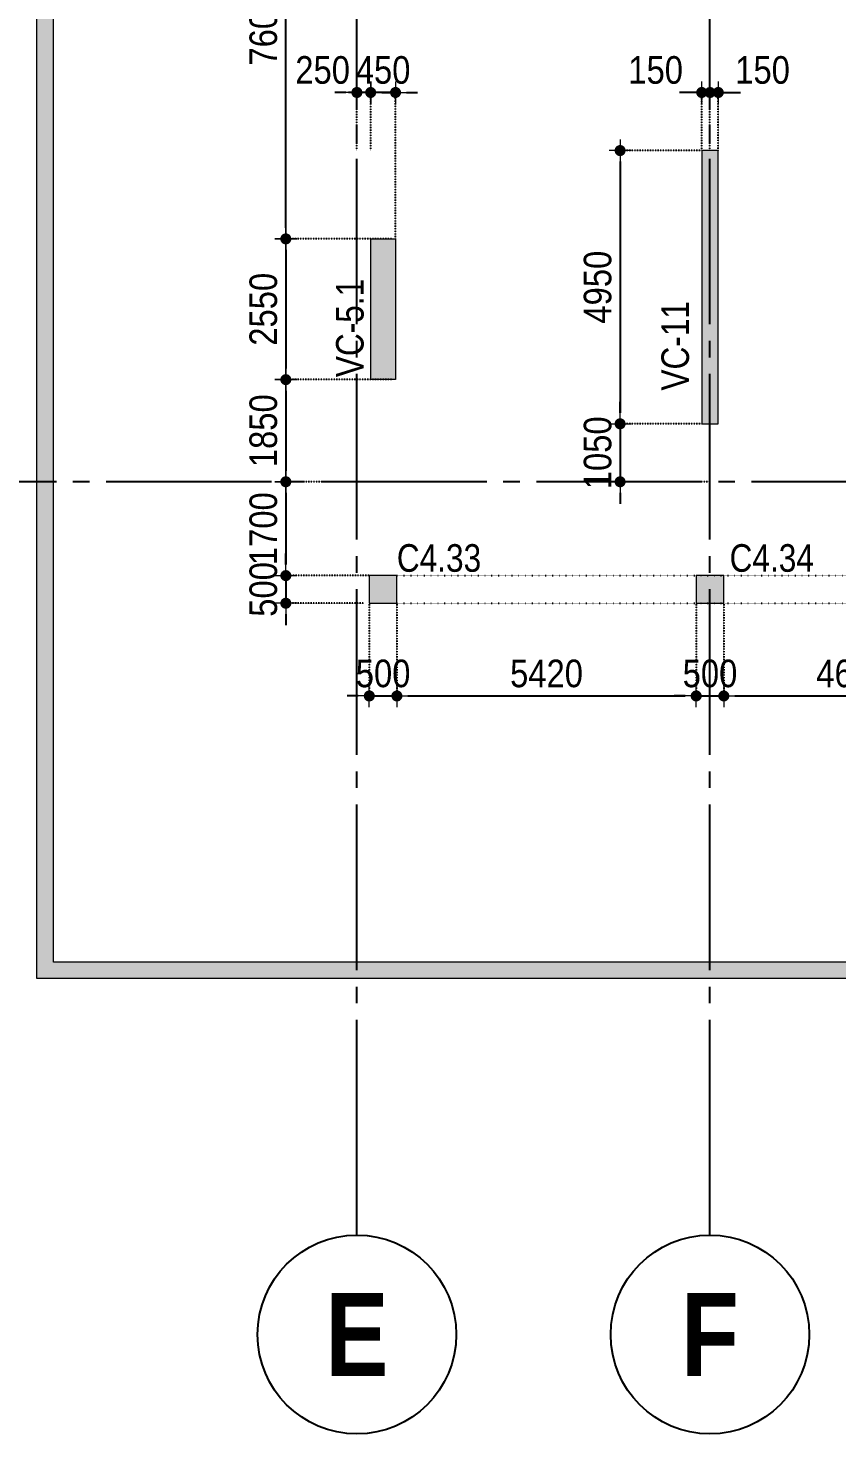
# Model space of a CAD drawing. Header units: millimetres. Extents: x -3973692 to -2843767, y 592734 to 838475.
# Drawn here: x -3916304 to -3901645, y 592734 to 618199 of the extents above; entities that cross this region are included whole.
import ezdxf
from ezdxf.enums import TextEntityAlignment as Align

# ---------------------------------------------------------------- set-up
doc = ezdxf.new("R2010")
doc.units = ezdxf.units.MM
doc.header["$MEASUREMENT"] = 0
doc.header["$PDMODE"] = 3
doc.header["$PDSIZE"] = -20
for name, pattern in [('CHG_XX_Cot_Ham 2$0$MB_Luoi truc$0$HTT Hidden 21', [3, 2, -1]), ('CHG_XX_Luoi truc$0$MB_Luoi truc$0$Center101', [13, 10, -1, 1, -1]), ('DIVIDE2', [15.875, 6.35, -3.175, 0, -3.175, 0, -3.175]), ('DOT2', [0.125, 0, -0.125]), ('HIDDEN5', [2.8375, 1.25, -1.5875])]:
    doc.linetypes.add(name, pattern=pattern)
doc.layers.get('0').update_dxf_attribs({"lineweight": 9})
doc.layers.get('Defpoints').update_dxf_attribs({"color": 10, "lineweight": 0})
for name, color, linetype, lineweight in [("'S_General_Dim_1", 1, 'Continuous', 18), ("'S_General_Divide_3 Intermediate", 3, 'DIVIDE2', 40), ('CHG_XX_Cot_Ham 2$0$NS-Pier-H2', 150, 'Continuous', 13), ('CHG_XX_Cot_Ham 2$0$NS-Pier-H2 @ 1', 150, 'Continuous', 13), ('CHG_XX_Cot_Ham 2$0$NS-Pier-H2 @ 150 VP1', 150, 'Continuous', 13), ('CHG_XX_Cot_Ham 2$0$NS-Pier-H2 @ 150 VP2', 150, 'Continuous', 13), ('CHG_XX_Cot_Ham 2$0$NS-Pier-H2 @ 150 VP3', 150, 'Continuous', 13), ('CHG_XX_Cot_Ham 2$0$NS-Pier-H2 @ 150 VP4', 150, 'Continuous', 13), ('CHG_XX_Cot_Ham 2$0$NS-Pier-H2 @ 150 VP5', 150, 'Continuous', 13), ('CHG_XX_Cot_Ham 2$0$NS-Pier-H2 @ 150 VP6', 150, 'Continuous', 13), ('CHG_XX_Cot_Ham 2$0$NS-Pier-H2 @ 150 VP7', 150, 'Continuous', 13), ('CHG_XX_Cot_Ham 2$0$NS-Pier-H2 @ 150 VP8', 150, 'Continuous', 13), ('CHG_XX_Cot_Ham 2$0$NS-Pier-H2 @ 150 VP9', 150, 'Continuous', 13), ('CHG_XX_Cot_Ham 2$0$NS-Pier-H2 @ 150 VPModel', 150, 'Continuous', 13), ('TEXT', 7, 'Continuous', 15)]:
    doc.layers.add(name, color=color, linetype=linetype, lineweight=lineweight)
for name, color, linetype, lineweight, plot in [('CHG_XX_Cot_Ham 2$0$NS-Column-H2', 90, 'Continuous', 13, False), ('CHG_XX_Cot_Ham 2$0$NS-Column-H2 @ 1', 90, 'Continuous', 13, False), ('CHG_XX_Cot_Ham 2$0$NS-Column-H2 @ 150 VP1', 90, 'Continuous', 13, False), ('CHG_XX_Cot_Ham 2$0$NS-Column-H2 @ 150 VP2', 90, 'Continuous', 13, False), ('CHG_XX_Cot_Ham 2$0$NS-Column-H2 @ 150 VP3', 90, 'Continuous', 13, False), ('CHG_XX_Cot_Ham 2$0$NS-Column-H2 @ 150 VP4', 90, 'Continuous', 13, False), ('CHG_XX_Cot_Ham 2$0$NS-Column-H2 @ 150 VP5', 90, 'Continuous', 13, False), ('CHG_XX_Cot_Ham 2$0$NS-Column-H2 @ 150 VP6', 90, 'Continuous', 13, False), ('CHG_XX_Cot_Ham 2$0$NS-Column-H2 @ 150 VP7', 90, 'Continuous', 13, False), ('CHG_XX_Cot_Ham 2$0$NS-Column-H2 @ 150 VP8', 90, 'Continuous', 13, False), ('CHG_XX_Cot_Ham 2$0$NS-Column-H2 @ 150 VP9', 90, 'Continuous', 13, False), ('CHG_XX_Cot_Ham 2$0$NS-Column-H2 @ 150 VPModel', 90, 'Continuous', 13, False)]:
    doc.layers.add(name, color=color, linetype=linetype, lineweight=lineweight, plot=plot)
for name, color, linetype in [('CHG_XX_Luoi truc$0$Grid', 34, 'Continuous'), ('CHG_XX_Luoi truc$0$Grid Line', 251, 'CHG_XX_Luoi truc$0$MB_Luoi truc$0$Center101'), ('dim', 1, 'Continuous')]:
    doc.layers.add(name, color=color, linetype=linetype)
doc.styles.add('arial', font='arial.ttf', dxfattribs={"width": 0.85})
doc.styles.add('CHG_XX_Luoi truc$0$MB_Luoi truc$0$Grid A-F$0$VNI-HelveCB', font='')
doc.styles.add('TTP-HelCon', font='')
doc.styles.get('CHG_XX_Luoi truc$0$MB_Luoi truc$0$Grid A-F$0$VNI-HelveCB').set_extended_font_data('VNI-Helve-Condense', bold=True)
doc.styles.get('TTP-HelCon').set_extended_font_data('VNI-Helve-Condense')
doc.dimstyles.new('200', dxfattribs={"dimscale": 200, "dimtxt": 2.5, "dimasz": 1, "dimexe": 0, "dimexo": 0, "dimgap": 0.75, "dimtad": 1, "dimdec": 0, "dimrnd": 10, "dimzin": 9, "dimdsep": 46, "dimtxsty": 'arial', "dimblk1": 'DIMDOT', "dimblk2": 'DIMDOT', "dimsah": 1, "dimcen": 2, "dimdle": 3, "dimclre": 8, "dimclrt": 2, "dimadec": 0, "dimazin": 0, "dimtfac": 1, "dimtdec": 0, "dimtix": 1, "dimtmove": 2, "dimatfit": 3, "dimldrblk": 'DIMPIJL', "dimfxl": 1, "dimtvp": 1.8, "dimtolj": 1, "dimtzin": 0, "dimarcsym": 0})

# ---------------------------------------------------------------- blocks, each defined once
blk = doc.blocks.new('*U3253')
at = {"layer": 'CHG_XX_Cot_Ham 2$0$NS-Pier-H2 @ 1'}
h = blk.add_hatch(color=256, dxfattribs=at)
h.dxf.hatch_style = 1
h.paths.add_polyline_path([(450, 0), (0, 0), (0, -2550), (450, -2550)])
at = {"layer": 'CHG_XX_Cot_Ham 2$0$NS-Pier-H2 @ 150 VP1'}
h = blk.add_hatch(color=256, dxfattribs=at)
h.dxf.hatch_style = 1
h.paths.add_polyline_path([(450, 0), (0, 0), (0, -2550), (450, -2550)])
at = {"layer": 'CHG_XX_Cot_Ham 2$0$NS-Pier-H2 @ 150 VP2'}
h = blk.add_hatch(color=256, dxfattribs=at)
h.dxf.hatch_style = 1
h.paths.add_polyline_path([(450, 0), (0, 0), (0, -2550), (450, -2550)])
at = {"layer": 'CHG_XX_Cot_Ham 2$0$NS-Pier-H2 @ 150 VP3'}
h = blk.add_hatch(color=256, dxfattribs=at)
h.dxf.hatch_style = 1
h.paths.add_polyline_path([(450, 0), (0, 0), (0, -2550), (450, -2550)])
at = {"layer": 'CHG_XX_Cot_Ham 2$0$NS-Pier-H2 @ 150 VP4'}
h = blk.add_hatch(color=256, dxfattribs=at)
h.dxf.hatch_style = 1
h.paths.add_polyline_path([(450, 0), (0, 0), (0, -2550), (450, -2550)])
at = {"layer": 'CHG_XX_Cot_Ham 2$0$NS-Pier-H2 @ 150 VP5'}
h = blk.add_hatch(color=256, dxfattribs=at)
h.dxf.hatch_style = 1
h.paths.add_polyline_path([(450, 0), (0, 0), (0, -2550), (450, -2550)])
at = {"layer": 'CHG_XX_Cot_Ham 2$0$NS-Pier-H2 @ 150 VP6'}
h = blk.add_hatch(color=256, dxfattribs=at)
h.dxf.hatch_style = 1
h.paths.add_polyline_path([(450, 0), (0, 0), (0, -2550), (450, -2550)])
at = {"layer": 'CHG_XX_Cot_Ham 2$0$NS-Pier-H2 @ 150 VP7'}
h = blk.add_hatch(color=256, dxfattribs=at)
h.dxf.hatch_style = 1
h.paths.add_polyline_path([(450, 0), (0, 0), (0, -2550), (450, -2550)])
at = {"layer": 'CHG_XX_Cot_Ham 2$0$NS-Pier-H2 @ 150 VP8'}
h = blk.add_hatch(color=256, dxfattribs=at)
h.dxf.hatch_style = 1
h.paths.add_polyline_path([(450, 0), (0, 0), (0, -2550), (450, -2550)])
at = {"layer": 'CHG_XX_Cot_Ham 2$0$NS-Pier-H2 @ 150 VP9'}
h = blk.add_hatch(color=256, dxfattribs=at)
h.dxf.hatch_style = 1
h.paths.add_polyline_path([(450, 0), (0, 0), (0, -2550), (450, -2550)])
at = {"layer": 'CHG_XX_Cot_Ham 2$0$NS-Pier-H2 @ 150 VPModel'}
h = blk.add_hatch(color=256, dxfattribs=at)
h.dxf.hatch_style = 1
h.paths.add_polyline_path([(450, 0), (0, 0), (0, -2550), (450, -2550)])
blk = doc.blocks.new('CHG_XX_Cot_Ham 2$0$Block A_C450x2250')
at = {"layer": 'CHG_XX_Cot_Ham 2$0$NS-Pier-H2'}
blk.add_lwpolyline([(450, -2550), (0, -2550), (0, 0), (450, 0)], close=True, dxfattribs=at)
blk.add_blockref('*U3253', (0, 0), dxfattribs=at)
blk = doc.blocks.new('CHG_XX_Cot_Ham 2$0$Block A_C4950x300')
at = {"layer": 'CHG_XX_Cot_Ham 2$0$NS-Pier-H2'}
h = blk.add_hatch(color=256, dxfattribs=at)
h.dxf.hatch_style = 1
h.paths.add_polyline_path([(4950, -300), (4950, 0), (0, 0), (0, -300)])
blk.add_lwpolyline([(4950, -300), (4950, 0), (0, 0), (0, -300)], close=True, dxfattribs=at)
blk = doc.blocks.new('*U3255')
at = {"layer": 'CHG_XX_Cot_Ham 2$0$NS-Column-H2 @ 1'}
h = blk.add_hatch(color=256, dxfattribs=at)
h.dxf.hatch_style = 1
h.paths.add_polyline_path([(-250, -250), (-250, 250), (250, 250), (250, -250)])
at = {"layer": 'CHG_XX_Cot_Ham 2$0$NS-Column-H2 @ 150 VP1'}
h = blk.add_hatch(color=256, dxfattribs=at)
h.dxf.hatch_style = 1
h.paths.add_polyline_path([(-250, -250), (-250, 250), (250, 250), (250, -250)])
at = {"layer": 'CHG_XX_Cot_Ham 2$0$NS-Column-H2 @ 150 VP2'}
h = blk.add_hatch(color=256, dxfattribs=at)
h.dxf.hatch_style = 1
h.paths.add_polyline_path([(-250, -250), (-250, 250), (250, 250), (250, -250)])
at = {"layer": 'CHG_XX_Cot_Ham 2$0$NS-Column-H2 @ 150 VP3'}
h = blk.add_hatch(color=256, dxfattribs=at)
h.dxf.hatch_style = 1
h.paths.add_polyline_path([(-250, -250), (-250, 250), (250, 250), (250, -250)])
at = {"layer": 'CHG_XX_Cot_Ham 2$0$NS-Column-H2 @ 150 VP4'}
h = blk.add_hatch(color=256, dxfattribs=at)
h.dxf.hatch_style = 1
h.paths.add_polyline_path([(-250, -250), (-250, 250), (250, 250), (250, -250)])
at = {"layer": 'CHG_XX_Cot_Ham 2$0$NS-Column-H2 @ 150 VP5'}
h = blk.add_hatch(color=256, dxfattribs=at)
h.dxf.hatch_style = 1
h.paths.add_polyline_path([(-250, -250), (-250, 250), (250, 250), (250, -250)])
at = {"layer": 'CHG_XX_Cot_Ham 2$0$NS-Column-H2 @ 150 VP6'}
h = blk.add_hatch(color=256, dxfattribs=at)
h.dxf.hatch_style = 1
h.paths.add_polyline_path([(-250, -250), (-250, 250), (250, 250), (250, -250)])
at = {"layer": 'CHG_XX_Cot_Ham 2$0$NS-Column-H2 @ 150 VP7'}
h = blk.add_hatch(color=256, dxfattribs=at)
h.dxf.hatch_style = 1
h.paths.add_polyline_path([(-250, -250), (-250, 250), (250, 250), (250, -250)])
at = {"layer": 'CHG_XX_Cot_Ham 2$0$NS-Column-H2 @ 150 VP8'}
h = blk.add_hatch(color=256, dxfattribs=at)
h.dxf.hatch_style = 1
h.paths.add_polyline_path([(-250, -250), (-250, 250), (250, 250), (250, -250)])
at = {"layer": 'CHG_XX_Cot_Ham 2$0$NS-Column-H2 @ 150 VP9'}
h = blk.add_hatch(color=256, dxfattribs=at)
h.dxf.hatch_style = 1
h.paths.add_polyline_path([(-250, -250), (-250, 250), (250, 250), (250, -250)])
at = {"layer": 'CHG_XX_Cot_Ham 2$0$NS-Column-H2 @ 150 VPModel'}
h = blk.add_hatch(color=256, dxfattribs=at)
h.dxf.hatch_style = 1
h.paths.add_polyline_path([(-250, -250), (-250, 250), (250, 250), (250, -250)])
blk = doc.blocks.new('CHG_XX_Cot_Ham 2$0$500x500')
at = {"layer": 'CHG_XX_Cot_Ham 2$0$NS-Column-H2'}
blk.add_lwpolyline([(250, -250), (250, 250), (-250, 250), (-250, -250)], close=True, dxfattribs=at)
blk.add_blockref('*U3255', (0, 0), dxfattribs=at)
blk = doc.blocks.new('*U2841')
at = {"layer": 'CHG_XX_Luoi truc$0$Grid', "lineweight": -2}
blk.add_line((0, -3), (0, 0), dxfattribs=at)
blk.add_circle((0, -9), 6, dxfattribs=at)
at = {"layer": 'CHG_XX_Luoi truc$0$Grid Line'}
blk.add_line((0, 0), (0, 608), dxfattribs=at)
at = {"layer": 'CHG_XX_Luoi truc$0$Grid', "lineweight": -2, "style": 'CHG_XX_Luoi truc$0$MB_Luoi truc$0$Grid A-F$0$VNI-HelveCB'}
for tag, p in [('GRIDSUB', (0, 617)), ('GRID', (0, -9))]:
    blk.add_attdef(tag, text='', height=5, dxfattribs=at).set_placement(p, align=Align.MIDDLE)
blk = doc.blocks.new('*U2843')
at = {"layer": 'CHG_XX_Luoi truc$0$Grid Line'}
blk.add_line((0, 0), (0, 438), dxfattribs=at)
at = {"layer": 'CHG_XX_Luoi truc$0$Grid', "lineweight": -2, "style": 'CHG_XX_Luoi truc$0$MB_Luoi truc$0$Grid A-F$0$VNI-HelveCB'}
for tag, p in [('GRIDSUB', (0, 447)), ('GRID', (0, -9))]:
    blk.add_attdef(tag, text='', height=5, dxfattribs=at).set_placement(p, align=Align.MIDDLE)
blk = doc.blocks.new('CHG_XX_Luoi truc')
at = {"layer": 'CHG_XX_Luoi truc$0$Grid'}
ref = blk.add_blockref('*U2841', (38150, -12747), dxfattribs=dict(at, xscale=300, yscale=300, zscale=300))
ref.add_attrib('GRID', 'E', dxfattribs={"lineweight": -2, "height": 1500, "style": 'CHG_XX_Luoi truc$0$MB_Luoi truc$0$Grid A-F$0$VNI-HelveCB'}).set_placement((38150, -15447), align=Align.MIDDLE)
ref = blk.add_blockref('*U2841', (44550, -12747), dxfattribs=dict(at, xscale=300, yscale=300, zscale=300))
ref.add_attrib('GRID', 'F', dxfattribs={"lineweight": -2, "height": 1500, "style": 'CHG_XX_Luoi truc$0$MB_Luoi truc$0$Grid A-F$0$VNI-HelveCB'}).set_placement((44550, -15447), align=Align.MIDDLE)
at = {"layer": 'CHG_XX_Luoi truc$0$Grid', "xscale": 300.0000000000013, "yscale": 300.0000000000013, "zscale": 300.0000000000013, "rotation": 90}
blk.add_blockref('*U2843', (110703, 0), dxfattribs=at)
blk = doc.blocks.new('CHG_XX_Cot_Ham 2')
at = {"layer": 'CHG_XX_Cot_Ham 2$0$NS-Pier-H2'}
h = blk.add_hatch(color=256, dxfattribs=at)
h.dxf.hatch_style = 1
h.paths.add_polyline_path([(99639.2, 163400), (-10900, 163400), (-10900, 85450), (-300, 85450), (-300, 84050), (32350, 84050), (32350, -9000), (103575.5, -9000), (106050, -6022), (106050, 158254.3)])
h.paths.add_polyline_path([(99533.7, 163100), (105750, 158110.4), (105750, 90450), (105650, 90450), (105750, 90450), (105750, 13850), (105750, 13722.3), (105750, -5913.6), (103434.7, -8700), (93599.8, -8700), (93299.8, -8700), (32650, -8700), (32650, 84350), (0, 84350), (0, 85750), (-10600, 85750), (-10600, 163100), (93600, 163100)], flags=16)
for p, q in [((32650, -8700), (32650, 84350)), ((32350, -9000), (32350, 84050)), ((93599.8, -8700), (32650, -8700)), ((103575.5, -9000), (32350, -9000))]:
    blk.add_line(p, q, dxfattribs=at)
at = {"layer": 'CHG_XX_Cot_Ham 2$0$NS-Pier-H2', "linetype": 'CHG_XX_Cot_Ham 2$0$MB_Luoi truc$0$HTT Hidden 21'}
blk.add_lwpolyline([(99639.2, 163400), (106050, 158254.3), (106050, -6022), (103575.5, -9000), (32350, -9000), (32350, 84050), (-300, 84050), (-300, 85450), (-10900, 85450), (-10900, 163400)], close=True, dxfattribs=at)
at = {"layer": 'CHG_XX_Cot_Ham 2$0$NS-Column-H2'}
for p in [(38625, -1950), (44550, -1950)]:
    blk.add_blockref('CHG_XX_Cot_Ham 2$0$500x500', p, dxfattribs=at)
at = {"layer": 'CHG_XX_Cot_Ham 2$0$NS-Pier-H2'}
for name, p in [('CHG_XX_Luoi truc', (0, 0)), ('CHG_XX_Cot_Ham 2$0$Block A_C450x2250', (38400, 4400))]:
    blk.add_blockref(name, p, dxfattribs=at)
at = {"layer": 'CHG_XX_Cot_Ham 2$0$NS-Pier-H2', "rotation": 90}
blk.add_blockref('CHG_XX_Cot_Ham 2$0$Block A_C4950x300', (44400, 1050), dxfattribs=at)
blk = doc.blocks.new('c')
at = {"layer": 'TEXT', "color": 3, "style": 'TTP-HelCon'}
for s, p in [('VC-5.1', (-61278, 1895)), ('VC-11', (-55381, 1652))]:
    blk.add_text(s, height=500, rotation=90, dxfattribs=at).set_placement(p)
blk = doc.blocks.new('DIMDOT')
for p, q in [((1, 0), (-1, 0)), ((0, -1), (0, 1))]:
    blk.add_line(p, q)
at = {"const_width": 0.5}
blk.add_lwpolyline([(-0.25, 0, 1), (0.25, 0, 1)], format="xyb", close=True, dxfattribs=at)
blk = doc.blocks.new('*D2203')
at = {"layer": "'S_General_Dim_1", "color": 8, "linetype": 'HIDDEN5', "lineweight": -2, "transparency": 16777216}
for p, q in [((-3909695, 614381), (-3911633, 614381)), ((-3909695, 611831), (-3911633, 611831))]:
    blk.add_line(p, q, dxfattribs=at)
at = {"layer": "'S_General_Dim_1", "color": 0, "lineweight": -2, "transparency": 16777216}
blk.add_line((-3911633, 614181), (-3911633, 612031), dxfattribs=at)
at = {"layer": 'Defpoints', "color": 0, "transparency": 16777216}
for p in [(-3909695, 614381), (-3911633, 611831), (-3909695, 611831)]:
    blk.add_point(p, dxfattribs=at)
at = {"layer": "'S_General_Dim_1", "color": 0, "lineweight": -2, "transparency": 16777216, "xscale": 200, "yscale": 200, "zscale": 200}
for p, rotation in [((-3911633, 614381), 90), ((-3911633, 611831), 270)]:
    blk.add_blockref('DIMDOT', p, dxfattribs=dict(at, rotation=rotation))
at = {"layer": "'S_General_Dim_1", "color": 2, "transparency": 16777216, "insert": (-3912039, 613106), "char_height": 500, "attachment_point": 5, "rotation": 90, "style": 'arial'}
blk.add_mtext('\\A1;2550', dxfattribs=at)
blk = doc.blocks.new('DIMPIJL')
at = {"linetype": 'ByBlock'}
blk.add_solid([(-2.5, 0.42), (-2.5, -0.42), (0, 0)], dxfattribs=at)
blk = doc.blocks.new('*D2204')
at = {"layer": "'S_General_Dim_1", "color": 8, "linetype": 'HIDDEN5', "lineweight": -2, "transparency": 16777216}
for p, q in [((-3909695, 611831), (-3911633, 611831)), ((-3909757, 609981), (-3911633, 609981))]:
    blk.add_line(p, q, dxfattribs=at)
at = {"layer": "'S_General_Dim_1", "color": 0, "lineweight": -2, "transparency": 16777216}
blk.add_line((-3911633, 611631), (-3911633, 610181), dxfattribs=at)
at = {"layer": 'Defpoints', "color": 0, "transparency": 16777216}
for p in [(-3909695, 611831), (-3911633, 609981), (-3909757, 609981)]:
    blk.add_point(p, dxfattribs=at)
at = {"layer": "'S_General_Dim_1", "color": 0, "lineweight": -2, "transparency": 16777216, "xscale": 200, "yscale": 200, "zscale": 200}
for p, rotation in [((-3911633, 611831), 90), ((-3911633, 609981), 270)]:
    blk.add_blockref('DIMDOT', p, dxfattribs=dict(at, rotation=rotation))
at = {"layer": "'S_General_Dim_1", "color": 2, "transparency": 16777216, "insert": (-3912039, 610906), "char_height": 500, "attachment_point": 5, "rotation": 90, "style": 'arial'}
blk.add_mtext('\\A1;1850', dxfattribs=at)
blk = doc.blocks.new('*D2205')
at = {"layer": "'S_General_Dim_1", "color": 8, "linetype": 'HIDDEN5', "lineweight": -2, "transparency": 16777216}
for p, q in [((-3904095, 615981), (-3905574, 615981)), ((-3904095, 611031), (-3905574, 611031))]:
    blk.add_line(p, q, dxfattribs=at)
at = {"layer": "'S_General_Dim_1", "color": 0, "lineweight": -2, "transparency": 16777216}
blk.add_line((-3905574, 615781), (-3905574, 611231), dxfattribs=at)
at = {"layer": 'Defpoints', "color": 0, "transparency": 16777216}
for p in [(-3904095, 615981), (-3905574, 611031), (-3904095, 611031)]:
    blk.add_point(p, dxfattribs=at)
at = {"layer": "'S_General_Dim_1", "color": 0, "lineweight": -2, "transparency": 16777216, "xscale": 200, "yscale": 200, "zscale": 200}
for p, rotation in [((-3905574, 615981), 90), ((-3905574, 611031), 270)]:
    blk.add_blockref('DIMDOT', p, dxfattribs=dict(at, rotation=rotation))
at = {"layer": "'S_General_Dim_1", "color": 2, "transparency": 16777216, "insert": (-3905980, 613506), "char_height": 500, "attachment_point": 5, "rotation": 90, "style": 'arial'}
blk.add_mtext('\\A1;4950', dxfattribs=at)
blk = doc.blocks.new('*D2206')
at = {"layer": "'S_General_Dim_1", "color": 0, "lineweight": -2, "transparency": 16777216}
for p, q in [((-3905574, 611231), (-3905574, 611431)), ((-3905574, 611031), (-3905574, 609981)), ((-3905574, 609781), (-3905574, 609581))]:
    blk.add_line(p, q, dxfattribs=at)
at = {"layer": "'S_General_Dim_1", "color": 8, "linetype": 'HIDDEN5', "lineweight": -2, "transparency": 16777216}
for p, q in [((-3904095, 611031), (-3905574, 611031)), ((-3903945, 609981), (-3905574, 609981))]:
    blk.add_line(p, q, dxfattribs=at)
at = {"layer": 'Defpoints', "color": 0, "transparency": 16777216}
for p in [(-3904095, 611031), (-3905574, 609981), (-3903945, 609981)]:
    blk.add_point(p, dxfattribs=at)
at = {"layer": "'S_General_Dim_1", "color": 0, "lineweight": -2, "transparency": 16777216, "xscale": 200, "yscale": 200, "zscale": 200}
for p, rotation in [((-3905574, 611031), 270), ((-3905574, 609981), 90)]:
    blk.add_blockref('DIMDOT', p, dxfattribs=dict(at, rotation=rotation))
at = {"layer": "'S_General_Dim_1", "color": 2, "transparency": 16777216, "insert": (-3905980, 610506), "char_height": 500, "attachment_point": 5, "rotation": 90, "style": 'arial'}
blk.add_mtext('\\A1;1050', dxfattribs=at)
blk = doc.blocks.new('*D2207')
at = {"layer": "'S_General_Dim_1", "color": 8, "linetype": 'HIDDEN5', "lineweight": -2, "transparency": 16777216}
for p, q in [((-3910095, 621981), (-3911633, 621981)), ((-3909695, 614381), (-3911633, 614381))]:
    blk.add_line(p, q, dxfattribs=at)
at = {"layer": "'S_General_Dim_1", "color": 0, "lineweight": -2, "transparency": 16777216}
blk.add_line((-3911633, 614581), (-3911633, 621781), dxfattribs=at)
at = {"layer": 'Defpoints', "color": 0, "transparency": 16777216}
for p in [(-3911633, 621981), (-3910095, 621981), (-3909695, 614381)]:
    blk.add_point(p, dxfattribs=at)
at = {"layer": "'S_General_Dim_1", "color": 0, "lineweight": -2, "transparency": 16777216, "xscale": 200, "yscale": 200, "zscale": 200}
for p, rotation in [((-3911633, 621981), 90), ((-3911633, 614381), 270)]:
    blk.add_blockref('DIMDOT', p, dxfattribs=dict(at, rotation=rotation))
at = {"layer": "'S_General_Dim_1", "color": 2, "transparency": 16777216, "insert": (-3912039, 618181), "char_height": 500, "attachment_point": 5, "rotation": 90, "style": 'arial'}
blk.add_mtext('\\A1;7600', dxfattribs=at)
blk = doc.blocks.new('*D2218')
at = {"layer": "'S_General_Dim_1", "color": 0, "lineweight": -2, "transparency": 16777216}
for p, q in [((-3904295, 617033), (-3904495, 617033)), ((-3904095, 617033), (-3903945, 617033)), ((-3903745, 617033), (-3903545, 617033))]:
    blk.add_line(p, q, dxfattribs=at)
at = {"layer": "'S_General_Dim_1", "color": 8, "linetype": 'HIDDEN5', "lineweight": -2, "transparency": 16777216}
for p, q in [((-3904095, 615981), (-3904095, 617033)), ((-3903945, 615981), (-3903945, 617033))]:
    blk.add_line(p, q, dxfattribs=at)
at = {"layer": 'Defpoints', "color": 0, "transparency": 16777216}
for p in [(-3903945, 617033), (-3904095, 615981), (-3903945, 615981)]:
    blk.add_point(p, dxfattribs=at)
at = {"layer": "'S_General_Dim_1", "color": 0, "lineweight": -2, "transparency": 16777216, "xscale": 200, "yscale": 200, "zscale": 200}
blk.add_blockref('DIMDOT', (-3904095, 617033), dxfattribs=at)
at = {"layer": "'S_General_Dim_1", "color": 0, "lineweight": -2, "transparency": 16777216, "xscale": 200, "yscale": 200, "zscale": 200, "rotation": 180}
blk.add_blockref('DIMDOT', (-3903945, 617033), dxfattribs=at)
at = {"layer": "'S_General_Dim_1", "color": 2, "transparency": 16777216, "insert": (-3904930, 617438), "char_height": 500, "attachment_point": 5, "style": 'arial'}
blk.add_mtext('\\A1;150', dxfattribs=at)
blk = doc.blocks.new('*D2219')
at = {"layer": "'S_General_Dim_1", "color": 0, "lineweight": -2, "transparency": 16777216}
for p, q in [((-3904145, 617033), (-3904345, 617033)), ((-3903945, 617033), (-3903795, 617033)), ((-3903595, 617033), (-3903395, 617033))]:
    blk.add_line(p, q, dxfattribs=at)
at = {"layer": "'S_General_Dim_1", "color": 8, "linetype": 'HIDDEN5', "lineweight": -2, "transparency": 16777216}
for p, q in [((-3903945, 615981), (-3903945, 617033)), ((-3903795, 615984), (-3903795, 617033))]:
    blk.add_line(p, q, dxfattribs=at)
at = {"layer": 'Defpoints', "color": 0, "transparency": 16777216}
for p in [(-3903795, 617033), (-3903945, 615981), (-3903795, 615984)]:
    blk.add_point(p, dxfattribs=at)
at = {"layer": "'S_General_Dim_1", "color": 0, "lineweight": -2, "transparency": 16777216, "xscale": 200, "yscale": 200, "zscale": 200}
blk.add_blockref('DIMDOT', (-3903945, 617033), dxfattribs=at)
at = {"layer": "'S_General_Dim_1", "color": 0, "lineweight": -2, "transparency": 16777216, "xscale": 200, "yscale": 200, "zscale": 200, "rotation": 180}
blk.add_blockref('DIMDOT', (-3903795, 617033), dxfattribs=at)
at = {"layer": "'S_General_Dim_1", "color": 2, "transparency": 16777216, "insert": (-3902992, 617438), "char_height": 500, "attachment_point": 5, "style": 'arial'}
blk.add_mtext('\\A1;150', dxfattribs=at)
blk = doc.blocks.new('*D2130')
at = {"layer": "'S_General_Dim_1", "color": 0, "lineweight": -2, "transparency": 16777216}
for p, q in [((-3910295, 617033), (-3910495, 617033)), ((-3909645, 617033), (-3910095, 617033)), ((-3909445, 617033), (-3909245, 617033))]:
    blk.add_line(p, q, dxfattribs=at)
at = {"layer": "'S_General_Dim_1", "color": 8, "linetype": 'HIDDEN5', "lineweight": -2, "transparency": 16777216}
for p, q in [((-3910095, 615981), (-3910095, 617033)), ((-3909645, 614381), (-3909645, 617033))]:
    blk.add_line(p, q, dxfattribs=at)
at = {"layer": 'Defpoints', "color": 0, "transparency": 16777216}
for p in [(-3910095, 617033), (-3910095, 615981), (-3909645, 614381)]:
    blk.add_point(p, dxfattribs=at)
at = {"layer": "'S_General_Dim_1", "color": 0, "lineweight": -2, "transparency": 16777216, "xscale": 200, "yscale": 200, "zscale": 200}
blk.add_blockref('DIMDOT', (-3910095, 617033), dxfattribs=at)
at = {"layer": "'S_General_Dim_1", "color": 0, "lineweight": -2, "transparency": 16777216, "xscale": 200, "yscale": 200, "zscale": 200, "rotation": 180}
blk.add_blockref('DIMDOT', (-3909645, 617033), dxfattribs=at)
at = {"layer": "'S_General_Dim_1", "color": 2, "transparency": 16777216, "insert": (-3909870, 617438), "char_height": 500, "attachment_point": 5, "style": 'arial'}
blk.add_mtext('\\A1;450', dxfattribs=at)
blk = doc.blocks.new('*D2131')
at = {"layer": "'S_General_Dim_1", "color": 0, "lineweight": -2, "transparency": 16777216}
for p, q in [((-3910545, 617033), (-3910745, 617033)), ((-3910095, 617033), (-3910345, 617033)), ((-3909895, 617033), (-3909695, 617033))]:
    blk.add_line(p, q, dxfattribs=at)
at = {"layer": "'S_General_Dim_1", "color": 8, "linetype": 'HIDDEN5', "lineweight": -2, "transparency": 16777216}
for p, q in [((-3910345, 615981), (-3910345, 617033)), ((-3910095, 615981), (-3910095, 617033))]:
    blk.add_line(p, q, dxfattribs=at)
at = {"layer": 'Defpoints', "color": 0, "transparency": 16777216}
for p in [(-3910345, 617033), (-3910345, 615981), (-3910095, 615981)]:
    blk.add_point(p, dxfattribs=at)
at = {"layer": "'S_General_Dim_1", "color": 0, "lineweight": -2, "transparency": 16777216, "xscale": 200, "yscale": 200, "zscale": 200}
blk.add_blockref('DIMDOT', (-3910345, 617033), dxfattribs=at)
at = {"layer": "'S_General_Dim_1", "color": 0, "lineweight": -2, "transparency": 16777216, "xscale": 200, "yscale": 200, "zscale": 200, "rotation": 180}
blk.add_blockref('DIMDOT', (-3910095, 617033), dxfattribs=at)
at = {"layer": "'S_General_Dim_1", "color": 2, "transparency": 16777216, "insert": (-3910966, 617438), "char_height": 500, "attachment_point": 5, "style": 'arial'}
blk.add_mtext('\\A1;250', dxfattribs=at)
blk = doc.blocks.new('PODIUM')
at = {"layer": 'TEXT', "color": 6, "style": 'TTP-HelCon'}
for s, p in [('C4.33', (-38572, -67775)), ('C4.34', (-32541, -67775))]:
    blk.add_text(s, height=500, dxfattribs=at).set_placement(p)
blk = doc.blocks.new('*D2505')
at = {"layer": "'S_General_Dim_1", "color": 8, "linetype": 'HIDDEN5', "lineweight": -2, "transparency": 16777216}
for p, q in [((-3909757, 609981), (-3911633, 609981)), ((-3910120, 608281), (-3911633, 608281))]:
    blk.add_line(p, q, dxfattribs=at)
at = {"layer": "'S_General_Dim_1", "color": 0, "lineweight": -2, "transparency": 16777216}
blk.add_line((-3911633, 609781), (-3911633, 608481), dxfattribs=at)
at = {"layer": 'Defpoints', "color": 0, "transparency": 16777216}
for p in [(-3909757, 609981), (-3911633, 608281), (-3910120, 608281)]:
    blk.add_point(p, dxfattribs=at)
at = {"layer": "'S_General_Dim_1", "color": 0, "lineweight": -2, "transparency": 16777216, "xscale": 200, "yscale": 200, "zscale": 200}
for p, rotation in [((-3911633, 609981), 90), ((-3911633, 608281), 270)]:
    blk.add_blockref('DIMDOT', p, dxfattribs=dict(at, rotation=rotation))
at = {"layer": "'S_General_Dim_1", "color": 2, "transparency": 16777216, "insert": (-3912039, 609131), "char_height": 500, "attachment_point": 5, "rotation": 90, "style": 'arial'}
blk.add_mtext('\\A1;1700', dxfattribs=at)
blk = doc.blocks.new('*D2506')
at = {"layer": "'S_General_Dim_1", "color": 0, "lineweight": -2, "transparency": 16777216}
for p, q in [((-3911633, 608481), (-3911633, 608681)), ((-3911633, 608281), (-3911633, 607781)), ((-3911633, 607581), (-3911633, 607381))]:
    blk.add_line(p, q, dxfattribs=at)
at = {"layer": "'S_General_Dim_1", "color": 8, "linetype": 'HIDDEN5', "lineweight": -2, "transparency": 16777216}
for p, q in [((-3910120, 608281), (-3911633, 608281)), ((-3910217, 607781), (-3911633, 607781))]:
    blk.add_line(p, q, dxfattribs=at)
at = {"layer": 'Defpoints', "color": 0, "transparency": 16777216}
for p in [(-3910120, 608281), (-3911633, 607781), (-3910217, 607781)]:
    blk.add_point(p, dxfattribs=at)
at = {"layer": "'S_General_Dim_1", "color": 0, "lineweight": -2, "transparency": 16777216, "xscale": 200, "yscale": 200, "zscale": 200}
for p, rotation in [((-3911633, 608281), 270), ((-3911633, 607781), 90)]:
    blk.add_blockref('DIMDOT', p, dxfattribs=dict(at, rotation=rotation))
at = {"layer": "'S_General_Dim_1", "color": 2, "transparency": 16777216, "insert": (-3912039, 608031), "char_height": 500, "attachment_point": 5, "rotation": 90, "style": 'arial'}
blk.add_mtext('\\A1;500', dxfattribs=at)
blk = doc.blocks.new('*D2507')
at = {"layer": "'S_General_Dim_1", "color": 8, "linetype": 'HIDDEN5', "lineweight": -2, "transparency": 16777216}
for p, q in [((-3910120, 607781), (-3910120, 606101)), ((-3909620, 607781), (-3909620, 606101))]:
    blk.add_line(p, q, dxfattribs=at)
at = {"layer": "'S_General_Dim_1", "color": 0, "lineweight": -2, "transparency": 16777216}
for p, q in [((-3910320, 606101), (-3910520, 606101)), ((-3910120, 606101), (-3909620, 606101)), ((-3909420, 606101), (-3909220, 606101))]:
    blk.add_line(p, q, dxfattribs=at)
at = {"layer": 'Defpoints', "color": 0, "transparency": 16777216}
for p in [(-3910120, 607781), (-3909620, 607781), (-3909620, 606101)]:
    blk.add_point(p, dxfattribs=at)
at = {"layer": "'S_General_Dim_1", "color": 0, "lineweight": -2, "transparency": 16777216, "xscale": 200, "yscale": 200, "zscale": 200}
blk.add_blockref('DIMDOT', (-3910120, 606101), dxfattribs=at)
at = {"layer": "'S_General_Dim_1", "color": 0, "lineweight": -2, "transparency": 16777216, "xscale": 200, "yscale": 200, "zscale": 200, "rotation": 180}
blk.add_blockref('DIMDOT', (-3909620, 606101), dxfattribs=at)
at = {"layer": "'S_General_Dim_1", "color": 2, "transparency": 16777216, "insert": (-3909870, 606506), "char_height": 500, "attachment_point": 5, "style": 'arial'}
blk.add_mtext('\\A1;500', dxfattribs=at)
blk = doc.blocks.new('*D2508')
at = {"layer": "'S_General_Dim_1", "color": 8, "linetype": 'HIDDEN5', "lineweight": -2, "transparency": 16777216}
for p, q in [((-3909620, 607781), (-3909620, 606101)), ((-3904195, 607781), (-3904195, 606101))]:
    blk.add_line(p, q, dxfattribs=at)
at = {"layer": "'S_General_Dim_1", "color": 0, "lineweight": -2, "transparency": 16777216}
blk.add_line((-3909420, 606101), (-3904395, 606101), dxfattribs=at)
at = {"layer": 'Defpoints', "color": 0, "transparency": 16777216}
for p in [(-3909620, 607781), (-3904195, 607781), (-3904195, 606101)]:
    blk.add_point(p, dxfattribs=at)
at = {"layer": "'S_General_Dim_1", "color": 0, "lineweight": -2, "transparency": 16777216, "xscale": 200, "yscale": 200, "zscale": 200, "rotation": 180}
blk.add_blockref('DIMDOT', (-3909620, 606101), dxfattribs=at)
at = {"layer": "'S_General_Dim_1", "color": 0, "lineweight": -2, "transparency": 16777216, "xscale": 200, "yscale": 200, "zscale": 200}
blk.add_blockref('DIMDOT', (-3904195, 606101), dxfattribs=at)
at = {"layer": "'S_General_Dim_1", "color": 2, "transparency": 16777216, "insert": (-3906908, 606506), "char_height": 500, "attachment_point": 5, "style": 'arial'}
blk.add_mtext('\\A1;5420', dxfattribs=at)
blk = doc.blocks.new('*D2509')
at = {"layer": "'S_General_Dim_1", "color": 8, "linetype": 'HIDDEN5', "lineweight": -2, "transparency": 16777216}
for p, q in [((-3904195, 607781), (-3904195, 606101)), ((-3903695, 607781), (-3903695, 606101))]:
    blk.add_line(p, q, dxfattribs=at)
at = {"layer": "'S_General_Dim_1", "color": 0, "lineweight": -2, "transparency": 16777216}
for p, q in [((-3904395, 606101), (-3904595, 606101)), ((-3904195, 606101), (-3903695, 606101)), ((-3903495, 606101), (-3903295, 606101))]:
    blk.add_line(p, q, dxfattribs=at)
at = {"layer": 'Defpoints', "color": 0, "transparency": 16777216}
for p in [(-3904195, 607781), (-3903695, 607781), (-3903695, 606101)]:
    blk.add_point(p, dxfattribs=at)
at = {"layer": "'S_General_Dim_1", "color": 0, "lineweight": -2, "transparency": 16777216, "xscale": 200, "yscale": 200, "zscale": 200}
blk.add_blockref('DIMDOT', (-3904195, 606101), dxfattribs=at)
at = {"layer": "'S_General_Dim_1", "color": 0, "lineweight": -2, "transparency": 16777216, "xscale": 200, "yscale": 200, "zscale": 200, "rotation": 180}
blk.add_blockref('DIMDOT', (-3903695, 606101), dxfattribs=at)
at = {"layer": "'S_General_Dim_1", "color": 2, "transparency": 16777216, "insert": (-3903945, 606506), "char_height": 500, "attachment_point": 5, "style": 'arial'}
blk.add_mtext('\\A1;500', dxfattribs=at)
blk = doc.blocks.new('*D2510')
at = {"layer": "'S_General_Dim_1", "color": 8, "linetype": 'HIDDEN5', "lineweight": -2, "transparency": 16777216}
for p, q in [((-3903695, 607781), (-3903695, 606101)), ((-3899020, 607781), (-3899020, 606101))]:
    blk.add_line(p, q, dxfattribs=at)
at = {"layer": "'S_General_Dim_1", "color": 0, "lineweight": -2, "transparency": 16777216}
blk.add_line((-3903495, 606101), (-3899220, 606101), dxfattribs=at)
at = {"layer": 'Defpoints', "color": 0, "transparency": 16777216}
for p in [(-3903695, 607781), (-3899020, 607781), (-3899020, 606101)]:
    blk.add_point(p, dxfattribs=at)
at = {"layer": "'S_General_Dim_1", "color": 0, "lineweight": -2, "transparency": 16777216, "xscale": 200, "yscale": 200, "zscale": 200, "rotation": 180}
blk.add_blockref('DIMDOT', (-3903695, 606101), dxfattribs=at)
at = {"layer": "'S_General_Dim_1", "color": 0, "lineweight": -2, "transparency": 16777216, "xscale": 200, "yscale": 200, "zscale": 200}
blk.add_blockref('DIMDOT', (-3899020, 606101), dxfattribs=at)
at = {"layer": "'S_General_Dim_1", "color": 2, "transparency": 16777216, "insert": (-3901358, 606506), "char_height": 500, "attachment_point": 5, "style": 'arial'}
blk.add_mtext('\\A1;4680', dxfattribs=at)

msp = doc.modelspace()

# ---------------------------------------------------------------- linework, layer by layer
at = {"layer": 'dim', "linetype": 'DOT2', "ltscale": 10}
for p, q in [((-3909620.2, 608281), (-3856370.2, 608281)), ((-3909620.2, 607780.7), (-3856370.2, 607780.7))]:
    msp.add_line(p, q, dxfattribs=at)

# ---------------------------------------------------------------- block references
at = {"layer": "'S_General_Divide_3 Intermediate"}
msp.add_blockref('CHG_XX_Cot_Ham 2', (-3948495.2, 609981), dxfattribs=at)
at = {"layer": 'TEXT'}
for name, p in [('PODIUM', (-3871048.8, 676125.7)), ('c', (-3848945.2, 609981))]:
    msp.add_blockref(name, p, dxfattribs=at)

# ---------------------------------------------------------------- dimensions: what is measured, and where the dimension line sits
at = {"layer": "'S_General_Dim_1"}
for base, p1, p2, picture, middle in [((-3911633.2, 621981), (-3909695.2, 614381), (-3910095.2, 621981), '*D2207', (-3912038.5, 618181)), ((-3905574.5, 611031), (-3904095.2, 615981), (-3904095.2, 611031), '*D2205', (-3905979.8, 613506)), ((-3911633.2, 611831), (-3909695.2, 614381), (-3909695.2, 611831), '*D2203', (-3912038.5, 613106)), ((-3911633.2, 609981), (-3909695.2, 611831), (-3909756.8, 609981), '*D2204', (-3912038.5, 610906)), ((-3905574.5, 609981), (-3904095.2, 611031), (-3903945.2, 609981), '*D2206', (-3905979.8, 610506)), ((-3911633.2, 608281), (-3909756.8, 609981), (-3910120.2, 608281), '*D2505', (-3912038.5, 609131)), ((-3911633.2, 607781), (-3910120.2, 608281), (-3910217.2, 607781), '*D2506', (-3912038.5, 608031))]:
    dim = msp.add_linear_dim(base=base, p1=p1, p2=p2, angle=90, dimstyle='200', dxfattribs=at)
    dim.commit()
    dim.dimension.update_dxf_attribs({"geometry": picture, "text_midpoint": middle})
for base, p1, p2, picture, middle in [((-3910345.2, 617032.6), (-3910095.2, 615981), (-3910345.2, 615981), '*D2131', (-3910965.8, 617437.9)), ((-3903945.2, 617032.6), (-3904095.2, 615981), (-3903945.2, 615981), '*D2218', (-3904930, 617437.9)), ((-3903795.2, 617032.6), (-3903945.2, 615981), (-3903795.2, 615983.9), '*D2219', (-3902992.4, 617437.9))]:
    dim = msp.add_linear_dim(base=base, p1=p1, p2=p2, dimstyle='200', dxfattribs=at)
    dim.commit()
    dim.dimension.update_dxf_attribs({"geometry": picture, "text_midpoint": middle, "dimtype": 160})
for base, p1, p2, picture, middle in [((-3910095.2, 617032.6), (-3909645.2, 614381), (-3910095.2, 615981), '*D2130', (-3909870.2, 617437.9)), ((-3909620.2, 606100.6), (-3910120.2, 607781), (-3909620.2, 607780.7), '*D2507', (-3909870.2, 606505.9)), ((-3904195.2, 606100.6), (-3909620.2, 607780.7), (-3904195.2, 607781), '*D2508', (-3906907.7, 606505.9)), ((-3903695.2, 606100.6), (-3904195.2, 607781), (-3903695.2, 607781), '*D2509', (-3903945.2, 606505.9)), ((-3899020.2, 606100.6), (-3903695.2, 607781), (-3899020.2, 607781), '*D2510', (-3901357.7, 606505.9))]:
    dim = msp.add_linear_dim(base=base, p1=p1, p2=p2, dimstyle='200', dxfattribs=at)
    dim.commit()
    dim.dimension.update_dxf_attribs({"geometry": picture, "text_midpoint": middle})

doc.saveas('drawing.dxf')
